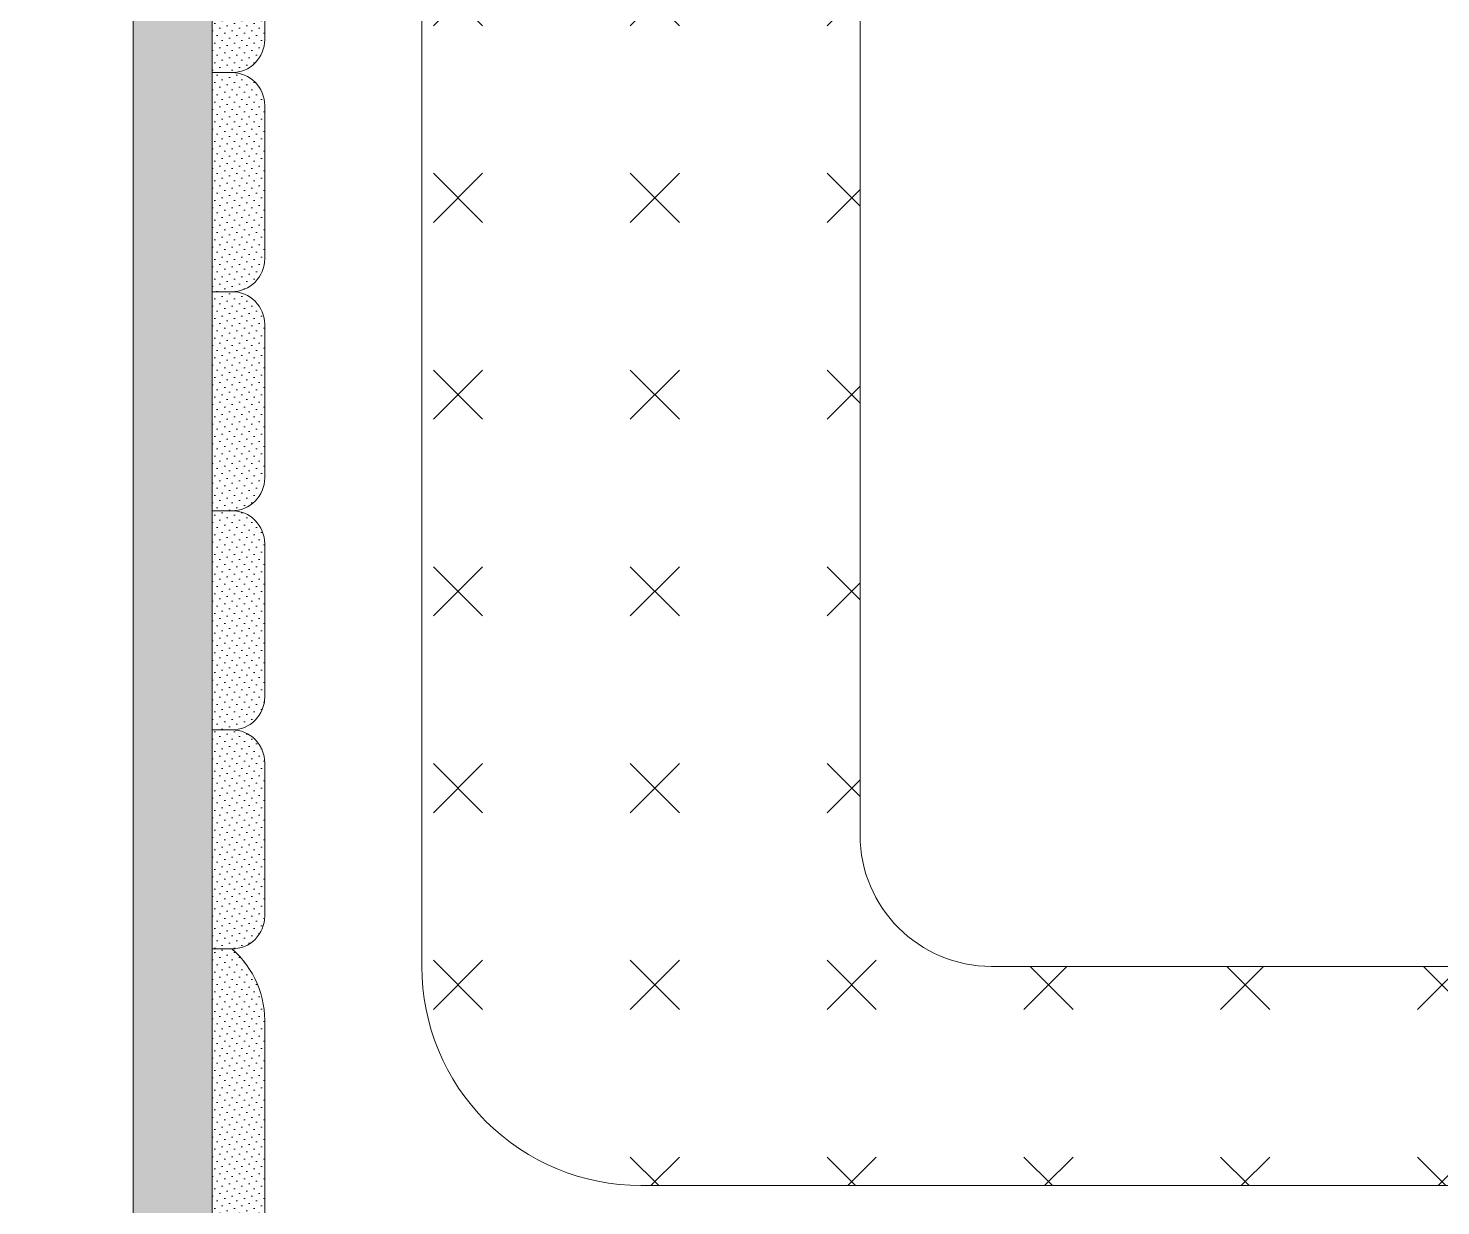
# Model space of a CAD drawing. Header units: millimetres. Extents: x 6676 to 14342, y 3639 to 5293.
# Drawn here: x 7170.67 to 7202.9, y 4699.02 to 4725.89 of the extents above; entities that cross this region are included whole.
import ezdxf

# ---------------------------------------------------------------- set-up
doc = ezdxf.new("R2010")
doc.units = ezdxf.units.MM
doc.layers.add('1 - bed panels', color=170, linetype='Continuous', lineweight=9)
doc.layers.add('1 - plaster', color=1, linetype='Continuous', lineweight=9)
doc.layers.add('A-dim-work', color=8, linetype='Continuous')
pattern_1 = [(135, (666.09273, -2021.59588), (-0.168379802, -0.056126601), [0, -0.15875])]

# ---------------------------------------------------------------- blocks, each defined once
blk = doc.blocks.new('nhyv')
at = {"layer": '1 - bed panels', "true_color": 0xc2c2c2}
h = blk.add_hatch(dxfattribs=at)
h.set_pattern_fill('CROSS', color=9, scale=0.5, angle=135)
h.set_pattern_definition([(135, (-268.083, -3.452), (-4.490128, 4e-16), [1.5875, -4.7625]), (225, (-268.083, -2.3296), (-4e-16, -4.490128), [1.5875, -4.7625])])
edge = h.paths.add_edge_path()
edge.add_line((59.654, 1298.726), (139.654, 1298.726))
edge.add_arc((139.654, 1293.726), 5, 0, 90, ccw=False)
edge.add_line((144.654, 1293.726), (144.654, 1103.726))
edge.add_arc((139.654, 1103.726), 5, -90, 0, ccw=False)
edge.add_line((139.654, 1098.726), (59.654, 1098.726))
edge.add_arc((59.654, 1103.726), 5, 180, 270, ccw=False)
edge.add_line((54.654, 1103.726), (54.654, 1293.726))
edge.add_arc((59.654, 1293.726), 5, 90, 180, ccw=False)
edge = h.paths.add_edge_path(flags=16)
edge.add_line((134.654, 1290.726), (134.654, 1261.726))
edge.add_arc((131.654, 1261.726), 3, -90, 0, ccw=False)
edge.add_line((131.654, 1258.726), (67.654, 1258.726))
edge.add_arc((67.654, 1261.726), 3, 180, 270, ccw=False)
edge.add_line((64.654, 1261.726), (64.654, 1290.726))
edge.add_arc((67.654, 1290.726), 3, 90, 180, ccw=False)
edge.add_line((67.654, 1293.726), (131.654, 1293.726))
edge.add_arc((131.654, 1290.726), 3, 0, 90, ccw=False)
at = {"layer": '1 - bed panels', "color": 9, "true_color": 0xc2c2c2}
for p, q in [((67.654, 1293.726), (131.654, 1293.726)), ((64.654, 1261.726), (64.654, 1290.726))]:
    blk.add_line(p, q, dxfattribs=at)
blk.add_lwpolyline([(59.654, 1298.726), (139.654, 1298.726, -0.414214), (144.654, 1293.726), (144.654, 1103.726, -0.414214), (139.654, 1098.726), (59.654, 1098.726, -0.414214), (54.654, 1103.726), (54.654, 1293.726, -0.414214)], format="xyb", close=True, dxfattribs=at)
blk.add_arc((67.654, 1290.726), 3, 90, 180, dxfattribs=at)
blk = doc.blocks.new('bed')
at = {"layer": '1 - bed panels', "true_color": 0x334acc}
h = blk.add_hatch(dxfattribs=at)
h.set_pattern_fill('DOTS', color=162, scale=0.1, angle=135, style=0)
h.set_pattern_definition(pattern_1)
edge = h.paths.add_edge_path()
edge.add_line((3, 44.949), (3, 48.449))
edge.add_arc((2.25, 48.449), 0.75, 0, 90)
edge.add_line((2.25, 49.199), (1.8, 49.199))
edge.add_line((1.8, 49.199), (1.8, 44.199))
edge.add_line((1.8, 44.199), (2.25, 44.199))
edge.add_arc((2.25, 44.949), 0.75, 270, 360)
h = blk.add_hatch(dxfattribs=at)
h.set_pattern_fill('DOTS', color=162, scale=0.1, angle=135, style=0)
h.set_pattern_definition(pattern_1)
edge = h.paths.add_edge_path()
edge.add_line((3, 39.949), (3, 43.449))
edge.add_arc((2.25, 43.449), 0.75, 0, 90)
edge.add_line((2.25, 44.199), (1.8, 44.199))
edge.add_line((1.8, 44.199), (1.8, 39.199))
edge.add_line((1.8, 39.199), (2.25, 39.199))
edge.add_arc((2.25, 39.949), 0.75, 270, 360)
h = blk.add_hatch(dxfattribs=at)
h.set_pattern_fill('DOTS', color=162, scale=0.1, angle=135, style=0)
h.set_pattern_definition(pattern_1)
edge = h.paths.add_edge_path()
edge.add_line((3, 34.949), (3, 38.449))
edge.add_arc((2.25, 38.449), 0.75, 0, 90)
edge.add_line((2.25, 39.199), (1.8, 39.199))
edge.add_line((1.8, 39.199), (1.8, 34.199))
edge.add_line((1.8, 34.199), (2.25, 34.199))
edge.add_arc((2.25, 34.949), 0.75, 270, 360)
h = blk.add_hatch(dxfattribs=at)
h.set_pattern_fill('DOTS', color=162, scale=0.1, angle=135, style=0)
h.set_pattern_definition(pattern_1)
edge = h.paths.add_edge_path()
edge.add_line((3, 29.949), (3, 33.449))
edge.add_arc((2.25, 33.449), 0.75, 0, 90)
edge.add_line((2.25, 34.199), (1.8, 34.199))
edge.add_line((1.8, 34.199), (1.8, 29.199))
edge.add_line((1.8, 29.199), (2.25, 29.199))
edge.add_arc((2.25, 29.949), 0.75, 270, 360)
h = blk.add_hatch(dxfattribs=at)
h.set_pattern_fill('DOTS', color=162, scale=0.1, angle=135, style=0)
h.set_pattern_definition(pattern_1)
edge = h.paths.add_edge_path()
edge.add_line((3, 24.949), (3, 28.449))
edge.add_arc((2.25, 28.449), 0.75, 0, 90)
edge.add_line((2.25, 29.199), (1.8, 29.199))
edge.add_line((1.8, 29.199), (1.8, 24.199))
edge.add_line((1.8, 24.199), (2.25, 24.199))
edge.add_arc((2.25, 24.949), 0.75, 270, 360)
h = blk.add_hatch(dxfattribs=at)
h.set_pattern_fill('DOTS', color=162, scale=0.1, angle=135, style=0)
h.set_pattern_definition([(135, (666.09273, -2022.59588), (-0.168379802, -0.056126601), [0, -0.15875])])
edge = h.paths.add_edge_path()
edge.add_line((3, 15.922), (3, 22.449))
edge.add_arc((0.83, 22.554), 2.173, 357.2112, 409.186)
edge.add_line((2.25, 24.199), (1.8, 24.199))
edge.add_line((1.8, 24.199), (1.8, 15.172))
edge.add_line((1.8, 15.172), (2.25, 15.172))
edge.add_arc((2.25, 15.922), 0.75, 270, 360)
at = {"layer": '1 - plaster', "true_color": 0xe0a352}
blk.add_hatch(color=33, dxfattribs=at).paths.add_polyline_path([(0, 9), (1.8, 9), (1.8, 220), (0, 220)])
at = {"layer": '1 - bed panels'}
for points in [[(3, 44.949), (3, 48.449, 0.414214), (2.25, 49.199), (1.8, 49.199), (1.8, 44.199), (2.25, 44.199, 0.414214)], [(3, 39.949), (3, 43.449, 0.414214), (2.25, 44.199), (1.8, 44.199), (1.8, 39.199), (2.25, 39.199, 0.414214)], [(3, 34.949), (3, 38.449, 0.414214), (2.25, 39.199), (1.8, 39.199), (1.8, 34.199), (2.25, 34.199, 0.414214)], [(3, 29.949), (3, 33.449, 0.414214), (2.25, 34.199), (1.8, 34.199), (1.8, 29.199), (2.25, 29.199, 0.414214)], [(3, 24.949), (3, 28.449, 0.414214), (2.25, 29.199), (1.8, 29.199), (1.8, 24.199), (2.25, 24.199, 0.414214)], [(3, 15.922), (3, 22.449, 0.230753), (2.25, 24.199), (1.8, 24.199), (1.8, 15.172), (2.25, 15.172, 0.414214)]]:
    blk.add_lwpolyline(points, format="xyb", close=True, dxfattribs=at)
at = {"layer": '1 - plaster'}
blk.add_lwpolyline([(1.8, 220), (0, 220), (0, 9), (1.8, 9), (1.8, 220)], dxfattribs=at)
blk = doc.blocks.new('det2')
at = {"layer": '1 - bed panels', "true_color": 0xc2c2c2}
h = blk.add_hatch(dxfattribs=at)
h.set_pattern_fill('LINE', color=9, scale=1.575, angle=-90)
h.set_pattern_definition([(270, (-7406.43, -5143.807), (5.000625, -2e-15), [])])
edge = h.paths.add_edge_path()
edge.add_arc((3.6604, 8.7615), 9.4954, 98.13188, 262.42821)
edge.add_line((2.4092, -0.6511), (2.3173, 18.1614))
edge = h.paths.add_edge_path()
edge.add_arc((-158.6989, -60.6017), 2, 360, 360.1896)
edge.add_line((-156.699, -60.5951), (-156.6989, -60.6017))

msp = doc.modelspace()

# ---------------------------------------------------------------- block references
at = {"xscale": -1, "rotation": 180}
msp.add_blockref('nhyv', (7124.994, 5998.204), dxfattribs=at)
at = {"layer": 'A-dim-work'}
msp.add_blockref('bed', (7173.065, 4680.678), dxfattribs=at)
at = {"layer": 'A-dim-work', "xscale": 10, "yscale": 10, "zscale": 10}
msp.add_blockref('det2', (8242.848, 4669.852), dxfattribs=at)

doc.saveas('drawing.dxf')
